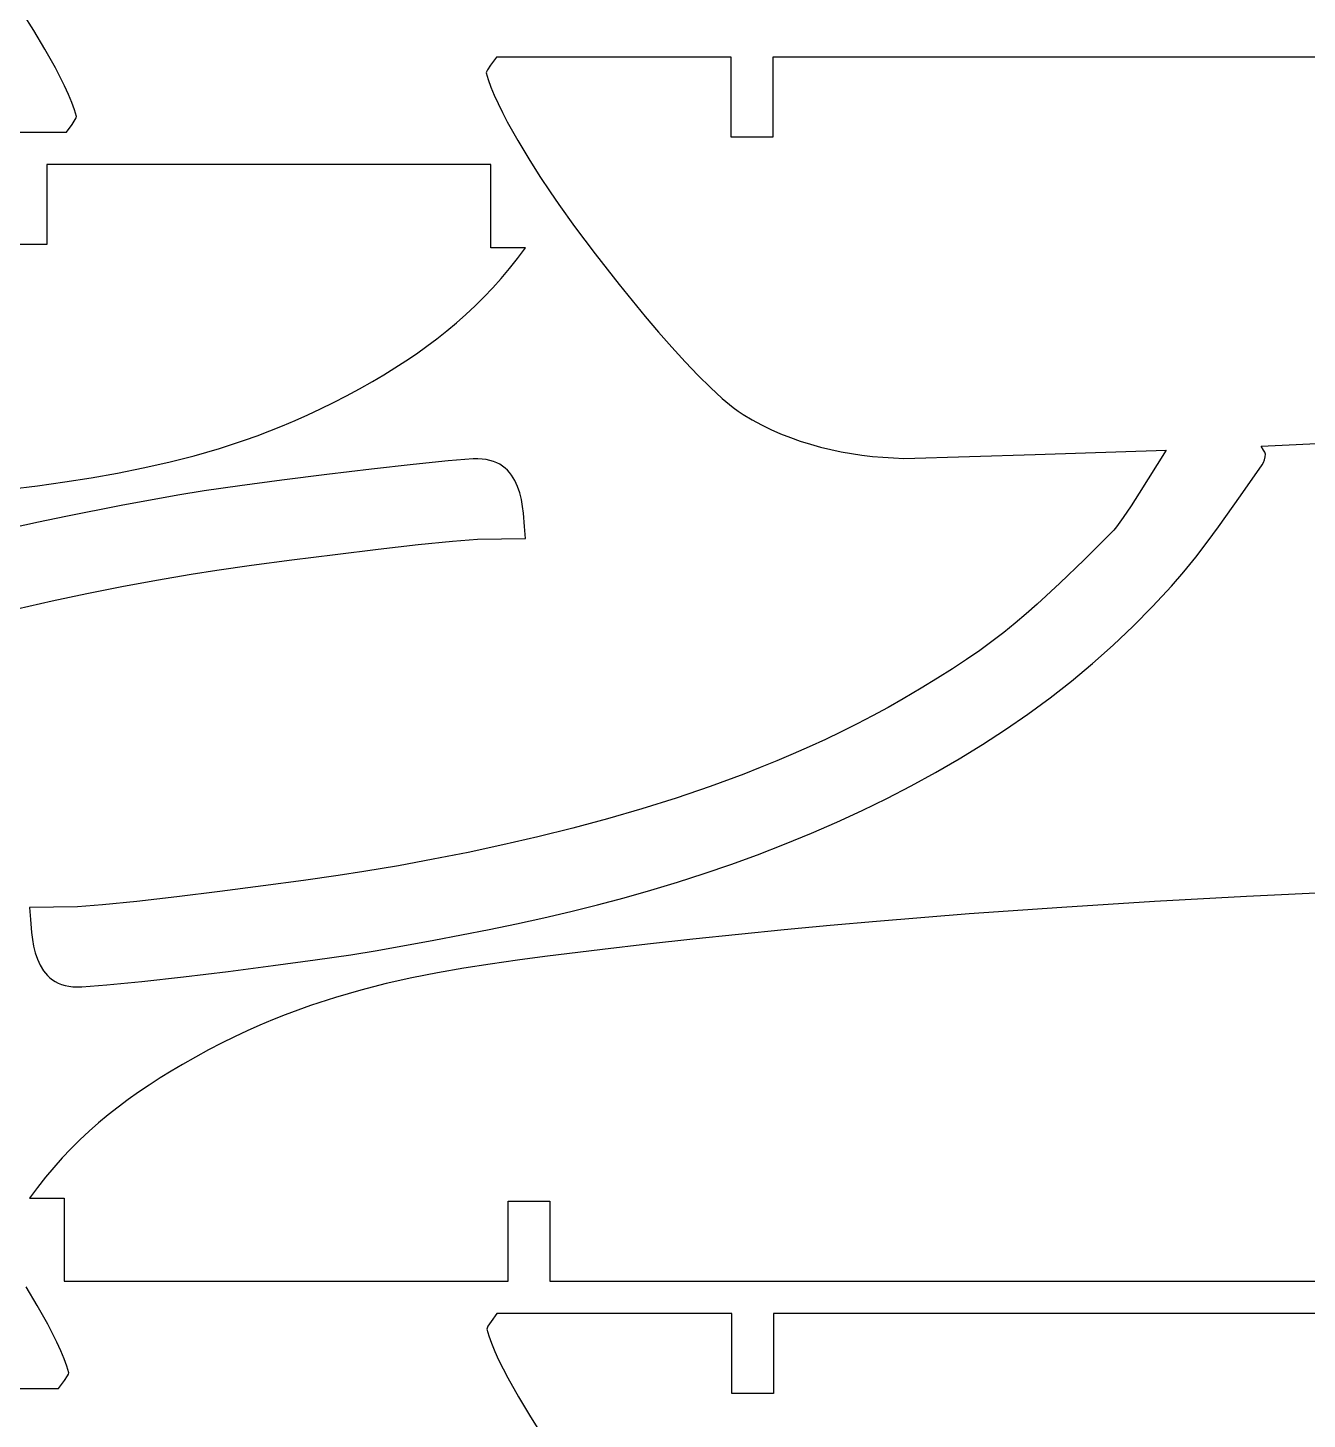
# Model space of a CAD drawing. Extents: x 169 to 749, y 15 to 895.
# Drawn here: x 587.7 to 667.7, y 253 to 339.9 of the extents above; entities that cross this region are included whole.
import ezdxf

# ---------------------------------------------------------------- set-up
doc = ezdxf.new("R2010")
doc.units = 0
doc.layers.get('0').update_dxf_attribs({"linetype": 'CONTINUOUS'})

msp = doc.modelspace()

# ---------------------------------------------------------------- linework, layer by layer
at = {"color": 4}
for p, q in [((588.110593, 339.688354), (587.424313, 340.777813)), ((588.80384, 338.530779), (588.110593, 339.688354)), ((589.460322, 337.359919), (588.80384, 338.530779)), ((617.003828, 338.024258), (616.638953, 337.527758)), ((631.678828, 338.024558), (617.003828, 338.024258)), ((631.678628, 333.025558), (631.678828, 338.024558)), ((634.278328, 338.024558), (634.278228, 333.025658)), ((713.954528, 338.026158), (634.278328, 338.024558)), ((589.761111, 336.786643), (589.460322, 337.359919)), ((616.446391, 337.232933), (616.389955, 337.119257)), ((616.638953, 337.527758), (616.446391, 337.232933)), ((590.03631, 336.230607), (589.761111, 336.786643)), ((616.389955, 337.119257), (616.376228, 337.045358)), ((616.376228, 337.045358), (616.494403, 336.626826)), ((616.494403, 336.626826), (616.660033, 336.163637)), ((590.280452, 335.698667), (590.03631, 336.230607)), ((590.488072, 335.197675), (590.280452, 335.698667)), ((616.660033, 336.163637), (616.867653, 335.662646)), ((616.867653, 335.662646), (617.111795, 335.130705)), ((590.653702, 334.734486), (590.488072, 335.197675)), ((590.771877, 334.315954), (590.653702, 334.734486)), ((617.111795, 335.130705), (617.386994, 334.574669)), ((617.386994, 334.574669), (617.687783, 334.001393)), ((590.144277, 333.337054), (590.509152, 333.833554)), ((590.509152, 333.833554), (590.701715, 334.128379)), ((590.701715, 334.128379), (590.75815, 334.242056)), ((590.75815, 334.242056), (590.771877, 334.315954)), ((617.687783, 334.001393), (618.344266, 332.830533)), ((575.469277, 333.336754), (590.144277, 333.337054)), ((618.344266, 332.830533), (619.037512, 331.672958)), ((634.278228, 333.025658), (631.678628, 333.025558)), ((616.66223, 331.322821), (588.91813, 331.322221)), ((588.91813, 331.322221), (588.91863, 326.323321)), ((616.66293, 326.124421), (616.66223, 331.322821)), ((619.037512, 331.672958), (619.723792, 330.583499)), ((619.723792, 330.583499), (620.359374, 329.616988)), ((620.359374, 329.616988), (620.900528, 328.828258)), ((620.900528, 328.828258), (621.894752, 327.452624)), ((621.894752, 327.452624), (623.181598, 325.744369)), ((588.91863, 326.323321), (586.31913, 326.323321)), ((618.82133, 326.124421), (616.66293, 326.124421)), ((618.330086, 325.463622), (618.82133, 326.124421)), ((617.825734, 324.826352), (618.330086, 325.463622)), ((623.181598, 325.744369), (624.678382, 323.832261)), ((616.776834, 323.618152), (617.308056, 324.21155)), ((617.308056, 324.21155), (617.825734, 324.826352)), ((616.23185, 323.045096), (616.776834, 323.618152)), ((624.678382, 323.832261), (625.47966, 322.840003)), ((615.099729, 321.955756), (615.672888, 322.491318)), ((615.672888, 322.491318), (616.23185, 323.045096)), ((625.47966, 322.840003), (626.302416, 321.845071)), ((614.512155, 321.437346), (615.099729, 321.955756)), ((626.302416, 321.845071), (627.136312, 320.863559)), ((613.292895, 320.447734), (613.90995, 320.935026)), ((613.90995, 320.935026), (614.512155, 321.437346)), ((627.136312, 320.863559), (627.971013, 319.911566)), ((612.013365, 319.513977), (612.660772, 319.974405)), ((612.660772, 319.974405), (613.292895, 320.447734)), ((627.971013, 319.911566), (628.796184, 319.005186)), ((610.671824, 318.627574), (611.350455, 319.065388)), ((611.350455, 319.065388), (612.013365, 319.513977)), ((628.796184, 319.005186), (629.601489, 318.160516)), ((609.26653, 317.780021), (609.977255, 318.199473)), ((609.977255, 318.199473), (610.671824, 318.627574)), ((629.601489, 318.160516), (630.376591, 317.393652)), ((607.635854, 316.877887), (608.44826, 317.317255)), ((608.44826, 317.317255), (609.26653, 317.780021)), ((630.376591, 317.393652), (631.111156, 316.72069)), ((606.026252, 316.066135), (606.828716, 316.461113)), ((606.828716, 316.461113), (607.635854, 316.877887)), ((631.111156, 316.72069), (631.794847, 316.157727)), ((604.432967, 315.338356), (605.227867, 315.692149)), ((605.227867, 315.692149), (606.026252, 316.066135)), ((631.794847, 316.157727), (632.114385, 315.922525)), ((632.114385, 315.922525), (632.417328, 315.720858)), ((632.417328, 315.720858), (632.985418, 315.381855)), ((602.063224, 314.390118), (602.85124, 314.688141)), ((602.85124, 314.688141), (603.640956, 315.003954)), ((603.640956, 315.003954), (604.432967, 315.338356)), ((632.985418, 315.381855), (633.565795, 315.067819)), ((633.565795, 315.067819), (634.157539, 314.778183)), ((634.157539, 314.778183), (634.759723, 314.512382)), ((599.703429, 313.594766), (601.276313, 314.109081)), ((601.276313, 314.109081), (602.063224, 314.390118)), ((634.759723, 314.512382), (635.371427, 314.269848)), ((635.371427, 314.269848), (635.991726, 314.050017)), ((635.991726, 314.050017), (636.619696, 313.852321)), ((636.619696, 313.852321), (637.254416, 313.676196)), ((664.768428, 313.731358), (670.448529, 313.998298)), ((664.932991, 313.493471), (664.768428, 313.731358)), ((596.544755, 312.734734), (598.127829, 313.138787)), ((598.127829, 313.138787), (599.703429, 313.594766)), ((613.987396, 312.815416), (611.806651, 312.595967)), ((615.55423, 312.937136), (613.987396, 312.815416)), ((615.844094, 312.943272), (615.55423, 312.937136)), ((616.115477, 312.930012), (615.844094, 312.943272)), ((616.369017, 312.898253), (616.115477, 312.930012)), ((616.605349, 312.848894), (616.369017, 312.898253)), ((616.825112, 312.782834), (616.605349, 312.848894)), ((637.254416, 313.676196), (637.89496, 313.521073)), ((637.89496, 313.521073), (638.540407, 313.386388)), ((638.540407, 313.386388), (639.189833, 313.271575)), ((639.189833, 313.271575), (639.842314, 313.176066)), ((639.842314, 313.176066), (640.496927, 313.099296)), ((640.496927, 313.099296), (641.15275, 313.040699)), ((641.15275, 313.040699), (641.808858, 312.999708)), ((641.808858, 312.999708), (642.464328, 312.975758)), ((642.464328, 312.975758), (650.654853, 313.213396)), ((650.654853, 313.213396), (658.844328, 313.480658)), ((658.844328, 313.480658), (657.167866, 310.807396)), ((664.932984, 312.726725), (664.997253, 312.891721)), ((665.004327, 313.371344), (664.932991, 313.493471)), ((664.997253, 312.891721), (665.033734, 313.06461)), ((665.039128, 313.238558), (665.004327, 313.371344)), ((665.033734, 313.06461), (665.039128, 313.238558)), ((591.703109, 311.770037), (593.337154, 312.056768)), ((593.337154, 312.056768), (594.94945, 312.376197)), ((594.94945, 312.376197), (596.544755, 312.734734)), ((606.409718, 311.967286), (603.596677, 311.609757)), ((609.213567, 312.30464), (606.409718, 311.967286)), ((611.806651, 312.595967), (609.213567, 312.30464)), ((617.02894, 312.700972), (616.825112, 312.782834)), ((617.217472, 312.604207), (617.02894, 312.700972)), ((617.391343, 312.493436), (617.217472, 312.604207)), ((617.55119, 312.369559), (617.391343, 312.493436)), ((617.69765, 312.233475), (617.55119, 312.369559)), ((617.83136, 312.086082), (617.69765, 312.233475)), ((617.952955, 311.928278), (617.83136, 312.086082)), ((663.483127, 310.636943), (664.844228, 312.576458)), ((664.844228, 312.576458), (664.932984, 312.726725)), ((586.622906, 311.041937), (588.350744, 311.269031)), ((588.350744, 311.269031), (590.042559, 311.509595)), ((590.042559, 311.509595), (591.703109, 311.770037)), ((600.976016, 311.257905), (598.74931, 310.937581)), ((603.596677, 311.609757), (600.976016, 311.257905)), ((618.162351, 311.585035), (617.952955, 311.928278)), ((618.33093, 311.210936), (618.162351, 311.585035)), ((618.463786, 310.813169), (618.33093, 311.210936)), ((597.11813, 310.674636), (593.570607, 310.026557)), ((598.74931, 310.937581), (597.11813, 310.674636)), ((618.566012, 310.398925), (618.463786, 310.813169)), ((618.6427, 309.975392), (618.566012, 310.398925)), ((657.167866, 310.807396), (656.650099, 310.00614)), ((662.113541, 308.701833), (663.483127, 310.636943)), ((590.105646, 309.3481), (588.398097, 308.990204)), ((593.570607, 310.026557), (590.105646, 309.3481)), ((618.698943, 309.549761), (618.6427, 309.975392)), ((618.770468, 308.720959), (618.698943, 309.549761)), ((656.650099, 310.00614), (656.16507, 309.283325)), ((588.398097, 308.990204), (586.703953, 308.615983)), ((618.82133, 307.970036), (618.770468, 308.720959)), ((655.577881, 308.490139), (655.437628, 308.336258)), ((655.74888, 308.704762), (655.577881, 308.490139)), ((656.16507, 309.283325), (655.74888, 308.704762)), ((661.412239, 307.747292), (662.113541, 308.701833)), ((612.12787, 307.595289), (614.254777, 307.813225)), ((614.254777, 307.813225), (615.82323, 307.938636)), ((615.82323, 307.938636), (618.82133, 307.970036)), ((655.437628, 308.336258), (653.714407, 306.649071)), ((660.692823, 306.807486), (661.412239, 307.747292)), ((604.23511, 306.635689), (606.934168, 306.981586)), ((606.934168, 306.981586), (609.626377, 307.309765)), ((609.626377, 307.309765), (612.12787, 307.595289)), ((659.949963, 305.88696), (660.692823, 306.807486)), ((597.93553, 305.741036), (599.551923, 305.990479)), ((599.551923, 305.990479), (601.713073, 306.297008)), ((601.713073, 306.297008), (604.23511, 306.635689)), ((653.714407, 306.649071), (652.192377, 305.179797)), ((659.178328, 304.990258), (659.949963, 305.88696)), ((593.608533, 304.97052), (595.777975, 305.370571)), ((595.777975, 305.370571), (597.93553, 305.741036)), ((652.192377, 305.179797), (650.7847, 303.875245)), ((589.250107, 304.072239), (591.431234, 304.538527)), ((591.431234, 304.538527), (593.608533, 304.97052)), ((658.001177, 303.71538), (659.178328, 304.990258)), ((587.069182, 303.5693), (589.250107, 304.072239)), ((650.096608, 303.268116), (649.404541, 302.682221)), ((650.7847, 303.875245), (650.096608, 303.268116)), ((656.787011, 302.48708), (658.001177, 303.71538)), ((649.404541, 302.682221), (648.697643, 302.110909)), ((655.53725, 301.304267), (656.787011, 302.48708)), ((647.965061, 301.547533), (647.195939, 300.985442)), ((648.697643, 302.110909), (647.965061, 301.547533)), ((647.195939, 300.985442), (646.379423, 300.417988)), ((654.253316, 300.16585), (655.53725, 301.304267)), ((645.504659, 299.838522), (644.560792, 299.240394)), ((646.379423, 300.417988), (645.504659, 299.838522)), ((652.93663, 299.070739), (654.253316, 300.16585)), ((644.560792, 299.240394), (643.536966, 298.616956)), ((651.588614, 298.01784), (652.93663, 299.070739)), ((643.536966, 298.616956), (642.422328, 297.961558)), ((641.471774, 297.422844), (640.509583, 296.900062)), ((642.422328, 297.961558), (641.471774, 297.422844)), ((650.21069, 297.006065), (651.588614, 298.01784)), ((639.536261, 296.392918), (638.55231, 295.901117)), ((640.509583, 296.900062), (639.536261, 296.392918)), ((648.804278, 296.034321), (650.21069, 297.006065)), ((638.55231, 295.901117), (637.558235, 295.424365)), ((647.370801, 295.101517), (648.804278, 296.034321)), ((636.554539, 294.962368), (635.541725, 294.514832)), ((637.558235, 295.424365), (636.554539, 294.962368)), ((645.91168, 294.206562), (647.370801, 295.101517)), ((634.520298, 294.081461), (633.490762, 293.661963)), ((635.541725, 294.514832), (634.520298, 294.081461)), ((644.428336, 293.348365), (645.91168, 294.206562)), ((632.453619, 293.256041), (630.358529, 292.483754)), ((633.490762, 293.661963), (632.453619, 293.256041)), ((642.922191, 292.525835), (644.428336, 293.348365)), ((630.358529, 292.483754), (628.23906, 291.762244)), ((641.394666, 291.73788), (642.922191, 292.525835)), ((626.099241, 291.089158), (623.9431, 290.462141)), ((628.23906, 291.762244), (626.099241, 291.089158)), ((639.847183, 290.98341), (641.394666, 291.73788)), ((623.9431, 290.462141), (621.774669, 289.878837)), ((636.698028, 289.570558), (638.281163, 290.261333)), ((638.281163, 290.261333), (639.847183, 290.98341)), ((621.774669, 289.878837), (619.597976, 289.336894)), ((635.005271, 288.873023), (636.698028, 289.570558)), ((617.417052, 288.833955), (615.235925, 288.367667)), ((619.597976, 289.336894), (617.417052, 288.833955)), ((633.323229, 288.220915), (635.005271, 288.873023)), ((613.058626, 287.935674), (610.889183, 287.535623)), ((615.235925, 288.367667), (613.058626, 287.935674)), ((631.649491, 287.611325), (633.323229, 288.220915)), ((607.115235, 286.915687), (604.954086, 286.609144)), ((608.731628, 287.165158), (607.115235, 286.915687)), ((610.889183, 287.535623), (608.731628, 287.165158)), ((628.317276, 286.508054), (629.981644, 287.041341)), ((629.981644, 287.041341), (631.649491, 287.611325)), ((599.732991, 285.924571), (597.040781, 285.596403)), ((602.432048, 286.270461), (599.732991, 285.924571)), ((604.954086, 286.609144), (602.432048, 286.270461)), ((624.98933, 285.539929), (626.653975, 286.008553)), ((626.653975, 286.008553), (628.317276, 286.508054)), ((669.533376, 285.878773), (663.853275, 285.611833)), ((592.412382, 285.092965), (590.843928, 284.967558)), ((594.539289, 285.310891), (592.412382, 285.092965)), ((597.040781, 285.596403), (594.539289, 285.310891)), ((621.646357, 284.683668), (623.320928, 285.099271)), ((623.320928, 285.099271), (624.98933, 285.539929)), ((658.113242, 285.2981), (652.334907, 284.935262)), ((663.853275, 285.611833), (658.113242, 285.2981)), ((590.843928, 284.967558), (587.845828, 284.936158)), ((587.845828, 284.936158), (587.896691, 284.185206)), ((587.896691, 284.185206), (587.968216, 283.356391)), ((618.269062, 283.91599), (619.963206, 284.290211)), ((619.963206, 284.290211), (621.646357, 284.683668)), ((646.539901, 284.521011), (640.749855, 284.053036)), ((652.334907, 284.935262), (646.539901, 284.521011)), ((587.968216, 283.356391), (588.024459, 282.930757)), ((613.096552, 282.879637), (616.561512, 283.558094)), ((616.561512, 283.558094), (618.269062, 283.91599)), ((634.986398, 283.529028), (632.1214, 283.245289)), ((637.863451, 283.79818), (634.986398, 283.529028)), ((640.749855, 284.053036), (637.863451, 283.79818)), ((588.024459, 282.930757), (588.101147, 282.507225)), ((588.101147, 282.507225), (588.203372, 282.092983)), ((609.549028, 282.231558), (613.096552, 282.879637)), ((626.438386, 282.632901), (623.625776, 282.303673)), ((629.271162, 282.946677), (626.438386, 282.632901)), ((632.1214, 283.245289), (629.271162, 282.946677)), ((588.203372, 282.092983), (588.336228, 281.695221)), ((588.336228, 281.695221), (588.504807, 281.321126)), ((603.070482, 281.296437), (605.691142, 281.648289)), ((605.691142, 281.648289), (607.917849, 281.968614)), ((607.917849, 281.968614), (609.549028, 282.231558)), ((618.315163, 281.637163), (616.623348, 281.3966)), ((620.043001, 281.864257), (618.315163, 281.637163)), ((623.625776, 282.303673), (620.043001, 281.864257)), ((588.504807, 281.321126), (588.714203, 280.97789)), ((588.714203, 280.97789), (588.835799, 280.820089)), ((588.835799, 280.820089), (588.969508, 280.672699)), ((588.969508, 280.672699), (589.115968, 280.536618)), ((597.453592, 280.601554), (600.257441, 280.938908)), ((600.257441, 280.938908), (603.070482, 281.296437)), ((613.328753, 280.849426), (611.716457, 280.529997)), ((614.962797, 281.136157), (613.328753, 280.849426)), ((616.623348, 281.3966), (614.962797, 281.136157)), ((589.115968, 280.536618), (589.275816, 280.412744)), ((589.275816, 280.412744), (589.449687, 280.301976)), ((589.449687, 280.301976), (589.638218, 280.205213)), ((589.638218, 280.205213), (589.842047, 280.123354)), ((589.842047, 280.123354), (590.061809, 280.057296)), ((590.061809, 280.057296), (590.298142, 280.007939)), ((590.298142, 280.007939), (590.551682, 279.976181)), ((590.551682, 279.976181), (590.823065, 279.962922)), ((590.823065, 279.962922), (591.112928, 279.969058)), ((591.112928, 279.969058), (592.679762, 280.090778)), ((592.679762, 280.090778), (594.860508, 280.310227)), ((594.860508, 280.310227), (597.453592, 280.601554)), ((610.121151, 280.171461), (608.538077, 279.767407)), ((611.716457, 280.529997), (610.121151, 280.171461)), ((606.962477, 279.311428), (605.389593, 278.797113)), ((608.538077, 279.767407), (606.962477, 279.311428)), ((603.814667, 278.218053), (603.024951, 277.90224)), ((604.602683, 278.516076), (603.814667, 278.218053)), ((605.389593, 278.797113), (604.602683, 278.516076)), ((601.43804, 277.214045), (600.639655, 276.84006)), ((602.23294, 277.567838), (601.43804, 277.214045)), ((603.024951, 277.90224), (602.23294, 277.567838)), ((599.837191, 276.445081), (599.030053, 276.028308)), ((600.639655, 276.84006), (599.837191, 276.445081)), ((598.217646, 275.588939), (597.399376, 275.126173)), ((599.030053, 276.028308), (598.217646, 275.588939)), ((596.688652, 274.706721), (595.994083, 274.27862)), ((597.399376, 275.126173), (596.688652, 274.706721)), ((595.315452, 273.840806), (594.652542, 273.392217)), ((595.994083, 274.27862), (595.315452, 273.840806)), ((594.005134, 272.931789), (593.373012, 272.458461)), ((594.652542, 273.392217), (594.005134, 272.931789)), ((593.373012, 272.458461), (592.755957, 271.971168)), ((592.153751, 271.468848), (591.566178, 270.950438)), ((592.755957, 271.971168), (592.153751, 271.468848)), ((590.993019, 270.414876), (590.434056, 269.861098)), ((591.566178, 270.950438), (590.993019, 270.414876)), ((590.434056, 269.861098), (589.889073, 269.288042)), ((589.357851, 268.694644), (588.840173, 268.079842)), ((589.889073, 269.288042), (589.357851, 268.694644)), ((588.840173, 268.079842), (588.33582, 267.442572)), ((588.33582, 267.442572), (587.844576, 266.781773)), ((587.844576, 266.781773), (590.002976, 266.781773)), ((590.002976, 266.781773), (590.003676, 261.583373)), ((617.747776, 261.583973), (617.747276, 266.582873)), ((617.747276, 266.582873), (620.346776, 266.582873)), ((620.346776, 266.582873), (620.347276, 261.583973)), ((590.003676, 261.583373), (617.747776, 261.583973)), ((620.347276, 261.583973), (700.023476, 261.585573)), ((588.322893, 260.075661), (587.629646, 261.233236)), ((588.979376, 258.904801), (588.322893, 260.075661)), ((616.6736, 259.07264), (616.481038, 258.777815)), ((617.038475, 259.56914), (616.6736, 259.07264)), ((631.713475, 259.56954), (617.038475, 259.56914)), ((631.713275, 254.57044), (631.713475, 259.56954)), ((634.312975, 259.56954), (634.312875, 254.57054)), ((713.989175, 259.57104), (634.312975, 259.56954)), ((589.280164, 258.331525), (588.979376, 258.904801)), ((589.555363, 257.775489), (589.280164, 258.331525)), ((616.424603, 258.664138), (616.410875, 258.59024)), ((616.410875, 258.59024), (616.52905, 258.171708)), ((616.481038, 258.777815), (616.424603, 258.664138)), ((616.52905, 258.171708), (616.694681, 257.708519)), ((589.799506, 257.243548), (589.555363, 257.775489)), ((590.007125, 256.742557), (589.799506, 257.243548)), ((616.694681, 257.708519), (616.9023, 257.207527)), ((616.9023, 257.207527), (617.146443, 256.675587)), ((590.172756, 256.279368), (590.007125, 256.742557)), ((617.146443, 256.675587), (617.421641, 256.119551)), ((590.028205, 255.378436), (590.220768, 255.673261)), ((590.29093, 255.860836), (590.172756, 256.279368)), ((590.220768, 255.673261), (590.277203, 255.786938)), ((590.277203, 255.786938), (590.29093, 255.860836)), ((617.421641, 256.119551), (617.72243, 255.546275)), ((617.72243, 255.546275), (618.378913, 254.375415)), ((574.98833, 254.881536), (589.66333, 254.881936)), ((589.66333, 254.881936), (590.028205, 255.378436)), ((618.378913, 254.375415), (619.07216, 253.217839)), ((634.312875, 254.57054), (631.713275, 254.57044)), ((619.07216, 253.217839), (619.758439, 252.12838))]:
    msp.add_line(p, q, dxfattribs=at)

doc.saveas('drawing.dxf')
